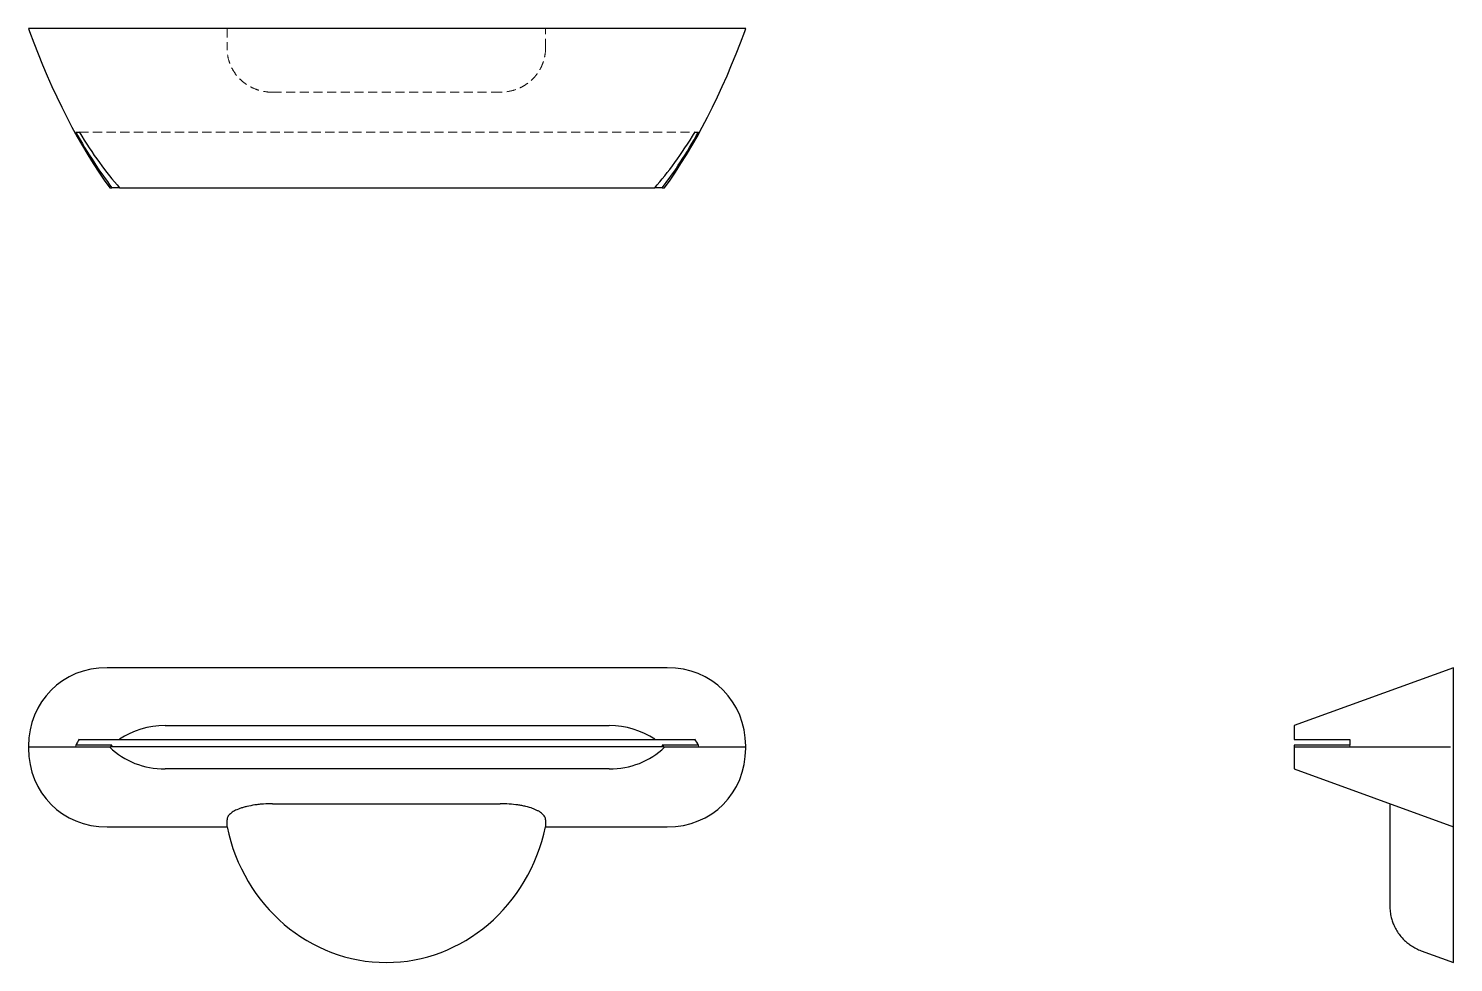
# Model space of a CAD drawing. Header units: millimetres. Extents: x 33 to 232, y 36 to 167.
import ezdxf

# ---------------------------------------------------------------- set-up
doc = ezdxf.new("R2010")
doc.units = ezdxf.units.MM
doc.linetypes.add('HIDDEN', pattern=[1.905, 1.27, -0.635])

msp = doc.modelspace()

# ---------------------------------------------------------------- linework, layer by layer
at = {"color": 7, "linetype": 'Continuous', "lineweight": 25}
for p, q in [((33, 166.68), (33.15, 166.27)), ((43.95, 166.68), (33, 166.68)), ((122.05, 166.68), (43.95, 166.68)), ((133, 166.68), (122.05, 166.68)), ((132.85, 166.27), (133, 166.68)), ((39.58, 152.24), (40.08, 152.24)), ((125.92, 152.24), (126.42, 152.24)), ((44.33, 144.47), (44.63, 144.47)), ((45.69, 144.47), (44.63, 144.47)), ((45.69, 144.47), (52.04, 144.47)), ((52.04, 144.47), (113.96, 144.47)), ((113.96, 144.47), (120.31, 144.47)), ((121.37, 144.47), (120.31, 144.47)), ((121.37, 144.47), (121.67, 144.47)), ((122.05, 77.55), (43.95, 77.55)), ((231.68, 77.55), (209.47, 69.47)), ((231.68, 66.6), (231.68, 77.55)), ((40.08, 67.56), (45.69, 67.56)), ((45.69, 67.56), (120.31, 67.56)), ((52.04, 69.47), (113.96, 69.47)), ((120.31, 67.56), (125.92, 67.56)), ((209.47, 69.47), (209.47, 67.56)), ((209.47, 67.56), (217.24, 67.56)), ((217.24, 67.56), (217.24, 66.73)), ((33, 66.6), (33, 66.3)), ((44.33, 66.45), (33.15, 66.45)), ((44.63, 66.73), (39.58, 66.73)), ((44.63, 66.51), (44.63, 66.73)), ((121.37, 66.51), (44.63, 66.51)), ((121.37, 66.73), (121.37, 66.51)), ((126.42, 66.73), (121.37, 66.73)), ((132.85, 66.45), (121.67, 66.45)), ((133, 66.3), (133, 66.6)), ((209.47, 66.73), (209.47, 66.45)), ((217.24, 66.73), (209.47, 66.73)), ((231.27, 66.45), (209.47, 66.45)), ((209.47, 66.45), (209.47, 63.43)), ((231.68, 66.3), (231.68, 66.6)), ((231.68, 55.35), (231.68, 66.3)), ((113.96, 63.43), (52.04, 63.43)), ((209.47, 63.43), (231.68, 55.35)), ((67.01, 58.58), (98.75, 58.58)), ((222.79, 58.58), (222.79, 44.34)), ((60.68, 55.35), (60.68, 56.34)), ((105.09, 56.34), (105.09, 55.35)), ((43.95, 55.35), (60.68, 55.35)), ((105.09, 55.35), (122.05, 55.35)), ((231.68, 36.45), (231.68, 55.35)), ((227.18, 38.08), (231.68, 36.45))]:
    msp.add_line(p, q, dxfattribs=at)
at = {"color": 7, "linetype": 'HIDDEN', "lineweight": 18}
for p, q in [((60.68, 166.68), (60.68, 163.96)), ((105.09, 163.96), (105.09, 166.68)), ((67.01, 157.79), (98.75, 157.79)), ((40.08, 152.24), (125.92, 152.24)), ((39.58, 66.73), (39.58, 66.51)), ((44.63, 66.51), (39.58, 66.51)), ((126.42, 66.51), (121.37, 66.51)), ((126.42, 66.73), (126.42, 66.51)), ((217.24, 66.51), (209.47, 66.51)), ((217.24, 66.73), (217.24, 66.51))]:
    msp.add_line(p, q, dxfattribs=at)
at = {"color": 7, "linetype": 'Continuous', "lineweight": 25}
for centre, major_axis, ratio, start_param, end_param in [((44.1, 170.26), (12.32, -33.85), 0.323616, 4.712389, 5.45312), ((121.9, 170.26), (-12.32, -33.85), 0.323616, 0.830065, 1.570796), ((43.83, 171.02), (12.32, -33.85), 0.323616, 5.178563, 5.488045), ((42.99, 173.31), (12.32, -33.85), 0.323616, 5.261342, 5.603611), ((123.01, 173.31), (-12.32, -33.85), 0.323616, 0.679574, 1.021843), ((122.17, 171.02), (-12.32, -33.85), 0.323616, 0.79514, 1.104622), ((45.41, 65.15), (-9.27, 9.27), 0.889126, 5.55641, 7.00996), ((120.59, 65.15), (9.27, 9.27), 0.889126, 5.55641, 7.00996), ((50.66, 59.9), (-9.27, 9.27), 0.889126, 0.177822, 0.260601), ((53.49, 57.07), (-9.27, 9.27), 0.889126, 5.55641, 6.118738), ((112.51, 57.07), (9.27, 9.27), 0.889126, 0.164447, 0.726775), ((115.34, 59.9), (9.27, 9.27), 0.889126, 6.022584, 6.105364), ((45.41, 67.76), (-9.27, -9.27), 0.889126, 5.55641, 7.00996), ((53.49, 57.07), (-9.27, 9.27), 0.889126, 6.234304, 6.269229), ((53.49, 75.84), (-9.27, -9.27), 0.889126, 0.013956, 0.726775), ((112.51, 75.84), (9.27, -9.27), 0.889126, 5.55641, 6.269229), ((112.51, 57.07), (9.27, 9.27), 0.889126, 0.013956, 0.048881), ((120.59, 67.76), (9.27, -9.27), 0.889126, 5.55641, 7.00996), ((82.88, 60.67), (0, -24.22), 0.939693, 4.933703, 7.632667)]:
    msp.add_ellipse(centre, major_axis=major_axis, ratio=ratio, start_param=start_param, end_param=end_param, dxfattribs=at)
at = {"color": 7, "linetype": 'HIDDEN', "lineweight": 18}
for points, knots in [([(67.01, 157.79), (66.59, 157.79), (66.17, 157.83), (65.55, 157.95), (65.35, 158), (64.94, 158.12), (64.74, 158.19), (64.16, 158.42), (63.79, 158.62), (63.27, 158.96), (63.1, 159.08), (62.78, 159.34), (62.63, 159.48), (62.19, 159.91), (61.93, 160.22), (61.48, 160.9), (61.29, 161.25), (60.99, 161.99), (60.87, 162.38), (60.72, 163.16), (60.68, 163.56), (60.68, 163.96)], [0, 0, 0, 0, 0.125, 0.125, 0.1875, 0.1875, 0.25, 0.25, 0.375, 0.375, 0.4375, 0.4375, 0.5, 0.5, 0.625, 0.625, 0.75, 0.75, 0.875, 0.875, 1, 1, 1, 1]), ([(105.09, 163.96), (105.09, 163.55), (105.05, 163.16), (104.93, 162.58), (104.88, 162.39), (104.77, 162), (104.7, 161.81), (104.47, 161.25), (104.29, 160.9), (103.95, 160.4), (103.83, 160.24), (103.57, 159.92), (103.43, 159.77), (103, 159.34), (102.68, 159.08), (102.16, 158.74), (101.98, 158.63), (101.61, 158.44), (101.42, 158.35), (100.84, 158.11), (100.44, 158), (99.6, 157.83), (99.18, 157.79), (98.75, 157.79)], [0, 0, 0, 0, 0.125, 0.125, 0.1875, 0.1875, 0.25, 0.25, 0.375, 0.375, 0.4375, 0.4375, 0.5, 0.5, 0.625, 0.625, 0.6875, 0.6875, 0.75, 0.75, 0.875, 0.875, 1, 1, 1, 1])]:
    msp.add_open_spline(points, degree=3, knots=knots, dxfattribs=at)
at = {"color": 7, "linetype": 'Continuous', "lineweight": 25}
for points, knots in [([(67.01, 58.58), (66.59, 58.58), (66.17, 58.57), (65.55, 58.52), (65.35, 58.51), (64.94, 58.46), (64.74, 58.44), (64.16, 58.35), (63.79, 58.28), (63.27, 58.16), (63.1, 58.11), (62.78, 58.02), (62.63, 57.97), (62.19, 57.81), (61.93, 57.7), (61.48, 57.45), (61.29, 57.32), (60.99, 57.06), (60.87, 56.91), (60.72, 56.63), (60.68, 56.49), (60.68, 56.34)], [0, 0, 0, 0, 0.125, 0.125, 0.1875, 0.1875, 0.25, 0.25, 0.375, 0.375, 0.4375, 0.4375, 0.5, 0.5, 0.625, 0.625, 0.75, 0.75, 0.875, 0.875, 1, 1, 1, 1]), ([(105.09, 56.34), (105.09, 56.49), (105.05, 56.63), (104.93, 56.84), (104.88, 56.91), (104.77, 57.05), (104.7, 57.12), (104.47, 57.32), (104.29, 57.45), (103.95, 57.63), (103.83, 57.69), (103.57, 57.81), (103.43, 57.86), (103, 58.02), (102.68, 58.11), (102.16, 58.24), (101.98, 58.28), (101.61, 58.35), (101.42, 58.38), (100.84, 58.47), (100.44, 58.51), (99.6, 58.57), (99.18, 58.58), (98.75, 58.58)], [0, 0, 0, 0, 0.125, 0.125, 0.1875, 0.1875, 0.25, 0.25, 0.375, 0.375, 0.4375, 0.4375, 0.5, 0.5, 0.625, 0.625, 0.6875, 0.6875, 0.75, 0.75, 0.875, 0.875, 1, 1, 1, 1]), ([(222.82, 58.57), (222.81, 58.1), (222.8, 57.02), (222.8, 55.41), (222.79, 53.92), (222.79, 53.07), (222.79, 52.73)], [0, 0, 0, 0, 0.226748, 0.519662, 0.808782, 1, 1, 1, 1]), ([(222.81, 58.57), (222.81, 58.09), (222.8, 57.1), (222.79, 56.17), (222.79, 55.68)], [0, 0, 0, 0, 0.477484, 1, 1, 1, 1]), ([(222.79, 44.39), (222.8, 44.1), (222.82, 43.54), (222.97, 42.77), (223.16, 42.14), (223.37, 41.62), (223.57, 41.21), (223.83, 40.76), (224.23, 40.18), (224.75, 39.61), (225.31, 39.12), (225.85, 38.73), (226.47, 38.37), (226.93, 38.18), (227.18, 38.08)], [0, 0, 0, 0, 0.108692, 0.203741, 0.285153, 0.352928, 0.407057, 0.452296, 0.542566, 0.663874, 0.736244, 0.816397, 0.904317, 1, 1, 1, 1])]:
    msp.add_open_spline(points, degree=3, knots=knots, dxfattribs=at)

doc.saveas('drawing.dxf')
